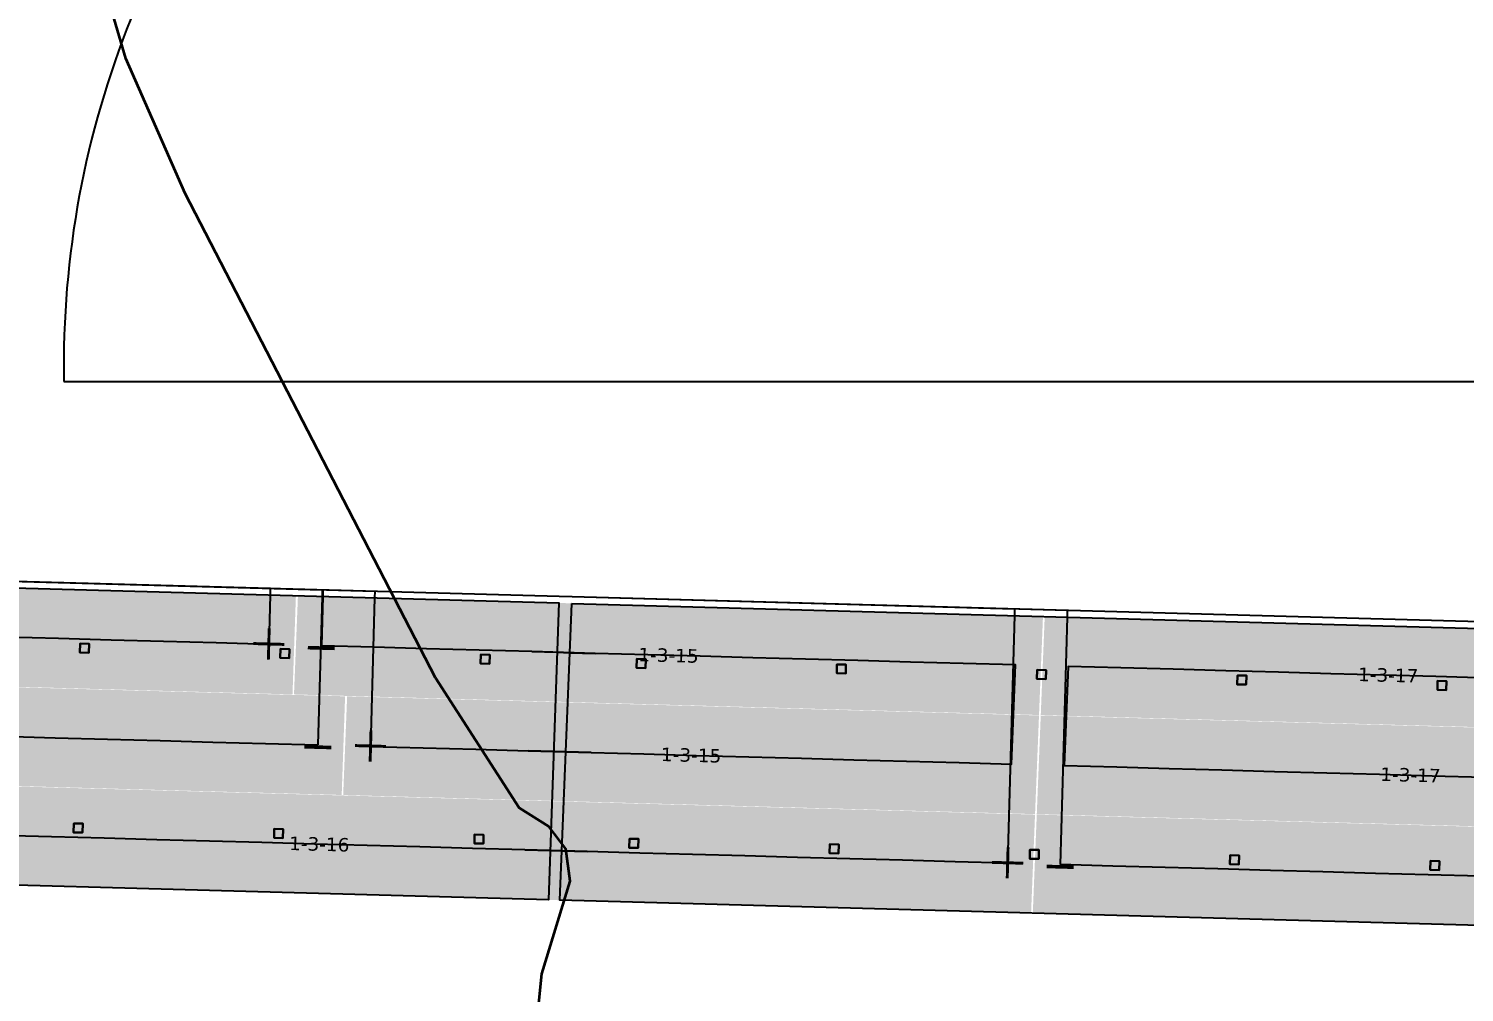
# Model space of a CAD drawing. Header units: metres. Extents: x 1477905 to 1478744, y 4202276 to 4202610.
# Drawn here: x 1478022.35 to 1478054.35, y 4202380.25 to 4202401.72 of the extents above; entities that cross this region are included whole.
import ezdxf

# ---------------------------------------------------------------- set-up
doc = ezdxf.new("R2010")
doc.units = ezdxf.units.M
doc.layers.add('Nouveau Terrain - CN - Courbes', color=22, linetype='Continuous', lineweight=0)
for name, color, linetype in [('PVcase DC Extensions', 170, 'Continuous'), ('PVcase Device Coloring', 7, 'Continuous'), ('PVcase Polarity Symbols', 7, 'Continuous'), ('PVcase Poles', 7, 'Continuous'), ('PVcase PV Modules (full frames)', 142, 'Continuous'), ('PVcase PV Modules (optimised)', 142, 'Continuous'), ('PVcase String Cables', 150, 'Continuous'), ('PVcase Stringing Numbers', 7, 'Continuous'), ('PVcase Strings', 92, 'Continuous')]:
    doc.layers.add(name, color=color, linetype=linetype)
doc.layers.add('PVcase Offsets', color=240, linetype='Continuous', plot=False)
doc.styles.get("Standard").update_dxf_attribs({"font": 'verdana.ttf'})
doc.styles.add('UBS-Style de texte', font='verdana.ttf')

# ---------------------------------------------------------------- blocks, each defined once
blk = doc.blocks.new('3P18@15DEG F FX ID2 PVBlock')
at = {"layer": 'PVcase PV Modules (optimised)', "color": 0}
blk.add_polyline3d([(0, 0, 1.773945735132677), (21.06698842950539, -0.5810537936249747, 1.773945735132684), (20.88445742833418, -7.198992669318526, 7.019385073192552e-15), (-0.182531001171211, -6.617938875693552, 0)], close=True, dxfattribs=at)

msp = doc.modelspace()

# ---------------------------------------------------------------- hatches: boundary and pattern name
at = {"layer": 'PVcase Device Coloring', "true_color": 0x1eec00, "transparency": 33554582}
for points in [[(1478013.108547691, 4202389.502033015), (1478013.033055795, 4202387.30289936), (1478028.23246242, 4202386.883680784), (1478028.307954316, 4202389.082814439)], [(1478028.353749946, 4202389.081551339), (1478028.265496293, 4202386.882769669), (1478044.871395002, 4202386.424758289), (1478044.959648655, 4202388.623539958)], [(1478044.998764438, 4202388.622461096), (1478044.910192916, 4202386.423688195), (1478060.309372392, 4202385.998959634), (1478060.397943914, 4202388.197732535)], [(1478013.032724399, 4202387.293245569), (1478012.957232503, 4202385.094111914), (1478029.328822164, 4202384.642563069), (1478029.40431406, 4202386.841696724)], [(1478029.45010969, 4202386.840433624), (1478029.361856037, 4202384.641651955), (1478044.782753932, 4202384.216324373), (1478044.871007585, 4202386.415106042)], [(1478044.910123368, 4202386.414027181), (1478044.821551846, 4202384.215254279), (1478061.391651062, 4202383.758230292), (1478061.480222585, 4202385.957003194)], [(1478012.9637239, 4202385.084269942), (1478012.875470247, 4202382.885488273), (1478044.694112862, 4202382.007890457), (1478044.782366514, 4202384.206672126)], [(1478044.821482298, 4202384.205593265), (1478044.732910775, 4202382.006820363), (1478076.528797802, 4202381.129850176), (1478076.617369324, 4202383.328623078)]]:
    msp.add_hatch(color=3, dxfattribs=at).paths.add_polyline_path(points, flags=0)

# ---------------------------------------------------------------- linework, layer by layer
at = {"layer": 'Nouveau Terrain - CN - Courbes', "linetype": 'Continuous', "lineweight": 35}
msp.add_polyline3d([(1478033.621926913, 4202378.969268734, 82), (1478033.792449336, 4202380.654087802, 82), (1478034.422447102, 4202382.72334082, 82), (1478034.32504346, 4202383.444350059, 82), (1478033.94714169, 4202383.942274987, 82), (1478033.287098157, 4202384.359050401, 82), (1478031.420703367, 4202387.256883299, 82), (1478025.836259337, 4202398.046319137, 82), (1478024.517270344, 4202401.055690597, 82), (1478022.694328515, 4202407.244928131, 82), (1478029.842277773, 4202433.538151458, 82), (1478031.450972971, 4202435.700905548, 82), (1478050.267611035, 4202451.9320894, 82), (1478054.742038201, 4202453.404641333, 82), (1478059.717236195, 4202454.072434652, 82), (1478073.665373155, 4202457.069829707, 82), (1478076.081388346, 4202457.467252585, 82), (1478077.125432788, 4202456.741116544, 82), (1478078.973356483, 4202454.351462113, 82), (1478082.142176707, 4202448.886875601, 82)], dxfattribs=at)
at = {"layer": 'PVcase DC Extensions'}
for points in [[(1478033.564518447, 4202387.837223942, 84.5018719422445), (1478034.131123546, 4202387.821596268, 84.4876087899238), (1478034.413044965, 4202387.813820523, 84.47967016775324), (1478034.97920815, 4202387.798205038, 84.45312955048828)], [(1478034.89056708, 4202385.589771122, 83.86160068223654), (1478034.324403895, 4202385.605386608, 83.88814129967166), (1478034.055300254, 4202385.612808822, 83.89561820885636), (1478033.488695155, 4202385.628436496, 83.90988136117707)], [(1478033.412871864, 4202383.419649051, 83.3178907801082), (1478033.979476963, 4202383.404021375, 83.30362762753732), (1478034.235762825, 4202383.396952691, 83.29661243109742), (1478034.80192601, 4202383.381337206, 83.27007181399745)]]:
    msp.add_polyline3d(points, dxfattribs=at)
at = {"layer": 'PVcase Offsets'}
msp.add_lwpolyline([(1478023.138419937, 4202393.853370821), (1478064.721241014, 4202393.853370821, 0.4195997681527879), (1478044.102482929, 4202414.85409357, 0.4244400000371495)], format="xyb", close=True, dxfattribs=at)
at = {"layer": 'PVcase Poles'}
for points in [[(1478023.492025253, 4202387.819112879, 81.20917475966404), (1478023.497539406, 4202388.019036851, 81.20917475966404), (1478023.497539406, 4202388.019036851, 84.72954108022483), (1478023.492025253, 4202387.819112879, 84.67593427770827), (1478023.492025253, 4202387.819112879, 81.20917475966404), (1478023.691949224, 4202387.813598727, 81.20917475966404), (1478023.691949224, 4202387.813598727, 84.6709015908027), (1478023.492025253, 4202387.819112879, 84.67593427770827), (1478023.691949224, 4202387.813598727, 84.6709015908027), (1478023.697463376, 4202388.013522699, 84.72450839331927), (1478023.697463376, 4202388.013522699, 81.20917475966404), (1478023.691949224, 4202387.813598727, 81.20917475966404), (1478023.697463376, 4202388.013522699, 81.20917475966404), (1478023.497539406, 4202388.019036851, 81.20917475966404), (1478023.697463376, 4202388.013522699, 81.20917475966404), (1478023.697463376, 4202388.013522699, 84.72450839331927), (1478023.497539406, 4202388.019036851, 84.72954108022483)], [(1478027.95791271, 4202387.695938138, 81.08544292133885), (1478027.963426862, 4202387.89586211, 81.08544292133885), (1478027.963426862, 4202387.89586211, 84.61712127831147), (1478027.95791271, 4202387.695938138, 84.5635144757949), (1478027.95791271, 4202387.695938138, 81.08544292133885), (1478028.15783668, 4202387.690423986, 81.08544292133885), (1478028.15783668, 4202387.690423986, 84.55848178888934), (1478027.95791271, 4202387.695938138, 84.5635144757949), (1478028.15783668, 4202387.690423986, 84.55848178888934), (1478028.163350833, 4202387.890347958, 84.61208859140591), (1478028.163350833, 4202387.890347958, 81.08544292133885), (1478028.15783668, 4202387.690423986, 81.08544292133885), (1478028.163350833, 4202387.890347958, 81.08544292133885), (1478027.963426862, 4202387.89586211, 81.08544292133885), (1478028.163350833, 4202387.890347958, 81.08544292133885), (1478028.163350833, 4202387.890347958, 84.61208859140591), (1478027.963426862, 4202387.89586211, 84.61712127831147)], [(1478032.423800166, 4202387.572763396, 80.98129964249077), (1478032.429314318, 4202387.772687368, 80.98129964249077), (1478032.429314318, 4202387.772687368, 84.50470147614793), (1478032.423800166, 4202387.572763396, 84.45109467363136), (1478032.423800166, 4202387.572763396, 80.98129964249077), (1478032.623724137, 4202387.567249244, 80.98129964249077), (1478032.623724137, 4202387.567249244, 84.44606198672581), (1478032.423800166, 4202387.572763396, 84.45109467363136), (1478032.623724137, 4202387.567249244, 84.44606198672581), (1478032.629238289, 4202387.767173216, 84.49966878924238), (1478032.629238289, 4202387.767173216, 80.98129964249077), (1478032.623724137, 4202387.567249244, 80.98129964249077), (1478032.629238289, 4202387.767173216, 80.98129964249077), (1478032.429314318, 4202387.772687368, 80.98129964249077), (1478032.629238289, 4202387.767173216, 80.98129964249077), (1478032.629238289, 4202387.767173216, 84.49966878924238), (1478032.429314318, 4202387.772687368, 84.50470147614793)], [(1478035.900110879, 4202387.476882415, 80.93572957330478), (1478035.905625031, 4202387.676806387, 80.93572957330478), (1478035.905625031, 4202387.676806387, 84.3838766037039), (1478035.900110879, 4202387.476882415, 84.33022795885721), (1478035.900110879, 4202387.476882415, 80.93572957330478), (1478036.100034849, 4202387.471368263, 80.93572957330478), (1478036.100034849, 4202387.471368263, 84.32085591603433), (1478035.900110879, 4202387.476882415, 84.33022795885721), (1478036.100034849, 4202387.471368263, 84.32085591603433), (1478036.105549002, 4202387.671292234, 84.37450456088102), (1478036.105549002, 4202387.671292234, 80.93572957330478), (1478036.100034849, 4202387.471368263, 80.93572957330478), (1478036.105549002, 4202387.671292234, 80.93572957330478), (1478035.905625031, 4202387.676806387, 80.93572957330478), (1478036.105549002, 4202387.671292234, 80.93572957330478), (1478036.105549002, 4202387.671292234, 84.37450456088102), (1478035.905625031, 4202387.676806387, 84.3838766037039)], [(1478040.362515243, 4202387.353803743, 80.80492708886835), (1478040.368029395, 4202387.553727714, 80.80492708886835), (1478040.368029395, 4202387.553727714, 84.17468785827126), (1478040.362515243, 4202387.353803743, 84.12103921342457), (1478040.362515243, 4202387.353803743, 80.80492708886835), (1478040.562439214, 4202387.34828959, 80.80492708886835), (1478040.562439214, 4202387.34828959, 84.11166717060169), (1478040.362515243, 4202387.353803743, 84.12103921342457), (1478040.562439214, 4202387.34828959, 84.11166717060169), (1478040.567953366, 4202387.548213562, 84.16531581544838), (1478040.567953366, 4202387.548213562, 80.80492708886835), (1478040.562439214, 4202387.34828959, 80.80492708886835), (1478040.567953366, 4202387.548213562, 80.80492708886835), (1478040.368029395, 4202387.553727714, 80.80492708886835), (1478040.567953366, 4202387.548213562, 80.80492708886835), (1478040.567953366, 4202387.548213562, 84.16531581544838), (1478040.368029395, 4202387.553727714, 84.17468785827126)], [(1478044.824919607, 4202387.230725069, 80.5958054581814), (1478044.830433759, 4202387.43064904, 80.5958054581814), (1478044.830433759, 4202387.43064904, 83.96549911232758), (1478044.824919607, 4202387.230725069, 83.91185046748089), (1478044.824919607, 4202387.230725069, 80.5958054581814), (1478045.024843578, 4202387.225210916, 80.5958054581814), (1478045.024843578, 4202387.225210916, 83.902478424658), (1478044.824919607, 4202387.230725069, 83.91185046748089), (1478045.024843578, 4202387.225210916, 83.902478424658), (1478045.03035773, 4202387.425134888, 83.9561270695047), (1478045.03035773, 4202387.425134888, 80.5958054581814), (1478045.024843578, 4202387.225210916, 80.5958054581814), (1478045.03035773, 4202387.425134888, 80.5958054581814), (1478044.830433759, 4202387.43064904, 80.5958054581814), (1478045.03035773, 4202387.425134888, 80.5958054581814), (1478045.03035773, 4202387.425134888, 83.9561270695047), (1478044.830433759, 4202387.43064904, 83.96549911232758)], [(1478049.287323971, 4202387.107646395, 80.3866838275217), (1478049.292838123, 4202387.307570367, 80.3866838275217), (1478049.292838123, 4202387.307570367, 83.756310366644), (1478049.287323971, 4202387.107646395, 83.70266172179731), (1478049.287323971, 4202387.107646395, 80.3866838275217), (1478049.487247942, 4202387.102132243, 80.3866838275217), (1478049.487247942, 4202387.102132243, 83.69328967897444), (1478049.287323971, 4202387.107646395, 83.70266172179731), (1478049.487247942, 4202387.102132243, 83.69328967897444), (1478049.492762094, 4202387.302056215, 83.74693832382113), (1478049.492762094, 4202387.302056215, 80.3866838275217), (1478049.487247942, 4202387.102132243, 80.3866838275217), (1478049.492762094, 4202387.302056215, 80.3866838275217), (1478049.292838123, 4202387.307570367, 80.3866838275217), (1478049.492762094, 4202387.302056215, 80.3866838275217), (1478049.492762094, 4202387.302056215, 83.74693832382113), (1478049.292838123, 4202387.307570367, 83.756310366644)], [(1478053.749728335, 4202386.984567722, 80.1369199045653), (1478053.755242488, 4202387.184491694, 80.1369199045653), (1478053.755242488, 4202387.184491694, 83.54712162095126), (1478053.749728335, 4202386.984567722, 83.49347297610456), (1478053.749728335, 4202386.984567722, 80.1369199045653), (1478053.949652306, 4202386.97905357, 80.1369199045653), (1478053.949652306, 4202386.97905357, 83.48410093328168), (1478053.749728335, 4202386.984567722, 83.49347297610456), (1478053.949652306, 4202386.97905357, 83.48410093328168), (1478053.955166458, 4202387.178977542, 83.53774957812837), (1478053.955166458, 4202387.178977542, 80.1369199045653), (1478053.949652306, 4202386.97905357, 80.1369199045653), (1478053.955166458, 4202387.178977542, 80.1369199045653), (1478053.755242488, 4202387.184491694, 80.1369199045653), (1478053.955166458, 4202387.178977542, 80.1369199045653), (1478053.955166458, 4202387.178977542, 83.53774957812837), (1478053.755242488, 4202387.184491694, 83.54712162095126)], [(1478023.35441351, 4202383.810383039, 81.26571795541567), (1478023.359927662, 4202384.01030701, 81.26571795541567), (1478023.359927662, 4202384.01030701, 83.65513697112752), (1478023.35441351, 4202383.810383039, 83.60153016861095), (1478023.35441351, 4202383.810383039, 81.26571795541567), (1478023.554337481, 4202383.804868886, 81.26571795541567), (1478023.554337481, 4202383.804868886, 83.5964974817054), (1478023.35441351, 4202383.810383039, 83.60153016861095), (1478023.554337481, 4202383.804868886, 83.5964974817054), (1478023.559851633, 4202384.004792858, 83.65010428422197), (1478023.559851633, 4202384.004792858, 81.26571795541567), (1478023.554337481, 4202383.804868886, 81.26571795541567), (1478023.559851633, 4202384.004792858, 81.26571795541567), (1478023.359927662, 4202384.01030701, 81.26571795541567), (1478023.559851633, 4202384.004792858, 81.26571795541567), (1478023.559851633, 4202384.004792858, 83.65010428422197), (1478023.359927662, 4202384.01030701, 83.65513697112752)], [(1478027.820300966, 4202383.687208298, 81.14377866358471), (1478027.825815119, 4202383.887132269, 81.14377866358471), (1478027.825815119, 4202383.887132269, 83.54271716921416), (1478027.820300966, 4202383.687208298, 83.48911036669759), (1478027.820300966, 4202383.687208298, 81.14377866358471), (1478028.020224937, 4202383.681694145, 81.14377866358471), (1478028.020224937, 4202383.681694145, 83.48407767979204), (1478027.820300966, 4202383.687208298, 83.48911036669759), (1478028.020224937, 4202383.681694145, 83.48407767979204), (1478028.025739089, 4202383.881618117, 83.5376844823086), (1478028.025739089, 4202383.881618117, 81.14377866358471), (1478028.020224937, 4202383.681694145, 81.14377866358471), (1478028.025739089, 4202383.881618117, 81.14377866358471), (1478027.825815119, 4202383.887132269, 81.14377866358471), (1478028.025739089, 4202383.881618117, 81.14377866358471), (1478028.025739089, 4202383.881618117, 83.5376844823086), (1478027.825815119, 4202383.887132269, 83.54271716921416)], [(1478032.286188423, 4202383.564033556, 81.02572370571227), (1478032.291702575, 4202383.763957527, 81.02572370571227), (1478032.291702575, 4202383.763957527, 83.43029736704649), (1478032.286188423, 4202383.564033556, 83.37669056452992), (1478032.286188423, 4202383.564033556, 81.02572370571227), (1478032.486112393, 4202383.558519403, 81.02572370571227), (1478032.486112393, 4202383.558519403, 83.37165787762436), (1478032.286188423, 4202383.564033556, 83.37669056452992), (1478032.486112393, 4202383.558519403, 83.37165787762436), (1478032.491626546, 4202383.758443375, 83.42526468014093), (1478032.491626546, 4202383.758443375, 81.02572370571227), (1478032.486112393, 4202383.558519403, 81.02572370571227), (1478032.491626546, 4202383.758443375, 81.02572370571227), (1478032.291702575, 4202383.763957527, 81.02572370571227), (1478032.491626546, 4202383.758443375, 81.02572370571227), (1478032.491626546, 4202383.758443375, 83.42526468014093), (1478032.291702575, 4202383.763957527, 83.43029736704649)], [(1478035.73923614, 4202383.468794197, 80.95070697784067), (1478035.744750293, 4202383.668718169, 80.95070697784067), (1478035.744750293, 4202383.668718169, 83.31031045775042), (1478035.73923614, 4202383.468794197, 83.25666181290373), (1478035.73923614, 4202383.468794197, 80.95070697784067), (1478035.939160111, 4202383.463280044, 80.95070697784067), (1478035.939160111, 4202383.463280044, 83.24728977008084), (1478035.73923614, 4202383.468794197, 83.25666181290373), (1478035.939160111, 4202383.463280044, 83.24728977008084), (1478035.944674263, 4202383.663204016, 83.30093841492754), (1478035.944674263, 4202383.663204016, 80.95070697784067), (1478035.939160111, 4202383.463280044, 80.95070697784067), (1478035.944674263, 4202383.663204016, 80.95070697784067), (1478035.744750293, 4202383.668718169, 80.95070697784067), (1478035.944674263, 4202383.663204016, 80.95070697784067), (1478035.944674263, 4202383.663204016, 83.30093841492754), (1478035.744750293, 4202383.668718169, 83.31031045775042)], [(1478040.201640504, 4202383.345715524, 80.74158534719176), (1478040.207154657, 4202383.545639495, 80.74158534719176), (1478040.207154657, 4202383.545639495, 83.10112171207604), (1478040.201640504, 4202383.345715524, 83.04747306722933), (1478040.201640504, 4202383.345715524, 80.74158534719176), (1478040.401564475, 4202383.340201371, 80.74158534719176), (1478040.401564475, 4202383.340201371, 83.03810102440646), (1478040.201640504, 4202383.345715524, 83.04747306722933), (1478040.401564475, 4202383.340201371, 83.03810102440646), (1478040.407078627, 4202383.540125343, 83.09174966925316), (1478040.407078627, 4202383.540125343, 80.74158534719176), (1478040.401564475, 4202383.340201371, 80.74158534719176), (1478040.407078627, 4202383.540125343, 80.74158534719176), (1478040.207154657, 4202383.545639495, 80.74158534719176), (1478040.407078627, 4202383.540125343, 80.74158534719176), (1478040.407078627, 4202383.540125343, 83.09174966925316), (1478040.207154657, 4202383.545639495, 83.10112171207604)], [(1478044.664044868, 4202383.22263685, 80.5324637165156), (1478044.669559021, 4202383.422560821, 80.5324637165156), (1478044.669559021, 4202383.422560821, 82.89193296614154), (1478044.664044868, 4202383.22263685, 82.83828432129484), (1478044.664044868, 4202383.22263685, 80.5324637165156), (1478044.863968839, 4202383.217122697, 80.5324637165156), (1478044.863968839, 4202383.217122697, 82.82891227847196), (1478044.664044868, 4202383.22263685, 82.83828432129484), (1478044.863968839, 4202383.217122697, 82.82891227847196), (1478044.869482991, 4202383.417046669, 82.88256092331866), (1478044.869482991, 4202383.417046669, 80.5324637165156), (1478044.863968839, 4202383.217122697, 80.5324637165156), (1478044.869482991, 4202383.417046669, 80.5324637165156), (1478044.669559021, 4202383.422560821, 80.5324637165156), (1478044.869482991, 4202383.417046669, 80.5324637165156), (1478044.869482991, 4202383.417046669, 82.88256092331866), (1478044.669559021, 4202383.422560821, 82.89193296614154)], [(1478049.126449232, 4202383.099558177, 80.32334208586155), (1478049.131963385, 4202383.299482149, 80.32334208586155), (1478049.131963385, 4202383.299482149, 82.6827442206997), (1478049.126449232, 4202383.099558177, 82.62909557585301), (1478049.126449232, 4202383.099558177, 80.32334208586155), (1478049.326373203, 4202383.094044025, 80.32334208586155), (1478049.326373203, 4202383.094044025, 82.61972353303014), (1478049.126449232, 4202383.099558177, 82.62909557585301), (1478049.326373203, 4202383.094044025, 82.61972353303014), (1478049.331887356, 4202383.293967997, 82.67337217787683), (1478049.331887356, 4202383.293967997, 80.32334208586155), (1478049.326373203, 4202383.094044025, 80.32334208586155), (1478049.331887356, 4202383.293967997, 80.32334208586155), (1478049.131963385, 4202383.299482149, 80.32334208586155), (1478049.331887356, 4202383.293967997, 80.32334208586155), (1478049.331887356, 4202383.293967997, 82.67337217787683), (1478049.131963385, 4202383.299482149, 82.6827442206997)], [(1478053.588853597, 4202382.976479503, 80.11376447039001), (1478053.594367749, 4202383.176403475, 80.11376447039001), (1478053.594367749, 4202383.176403475, 82.47355547475603), (1478053.588853597, 4202382.976479503, 82.41990682990934), (1478053.588853597, 4202382.976479503, 80.11376447039001), (1478053.788777567, 4202382.970965351, 80.11376447039001), (1478053.788777567, 4202382.970965351, 82.41053478708646), (1478053.588853597, 4202382.976479503, 82.41990682990934), (1478053.788777567, 4202382.970965351, 82.41053478708646), (1478053.79429172, 4202383.170889323, 82.46418343193315), (1478053.79429172, 4202383.170889323, 80.11376447039001), (1478053.788777567, 4202382.970965351, 80.11376447039001), (1478053.79429172, 4202383.170889323, 80.11376447039001), (1478053.594367749, 4202383.176403475, 80.11376447039001), (1478053.79429172, 4202383.170889323, 80.11376447039001), (1478053.79429172, 4202383.170889323, 82.46418343193315), (1478053.594367749, 4202383.176403475, 82.47355547475603)]]:
    msp.add_polyline3d(points, dxfattribs=at)
at = {"layer": 'PVcase String Cables'}
for points in [[(1478013.113693978, 4202389.651948107, 85.31246195633274), (1478027.738071945, 4202389.248589545, 84.94432243393807), (1478027.733936331, 4202389.098646572, 84.94429699224071), (1478027.703603269, 4202387.998875286, 84.6494087823959)], [(1478013.113693978, 4202389.651948108, 85.31246195633355), (1478028.895364128, 4202389.216669986, 84.91518991341488), (1478028.891228514, 4202389.066727011, 84.91516447171671), (1478028.799963013, 4202385.757757572, 84.02791083317797)], [(1478013.113693978, 4202389.651948107, 85.31246195633274), (1478034.174015781, 4202389.071078188, 84.782310395174), (1478034.46318805, 4202389.063102457, 84.77414192529872), (1478055.507084217, 4202388.482685576, 83.78764543479475), (1478055.757967269, 4202388.475765909, 83.77327723067273), (1478059.821978052, 4202388.363675428, 83.58056435695502), (1478059.817842438, 4202388.213732456, 83.58047415045453), (1478059.787509375, 4202387.113961173, 83.285348258639)], [(1478013.113693978, 4202389.651948107, 85.31246195633274), (1478034.174015781, 4202389.071078188, 84.782310395174), (1478034.46318805, 4202389.063102457, 84.77414192529872), (1478055.507084217, 4202388.482685577, 83.7876454347965), (1478055.757967269, 4202388.475765909, 83.77327723067273), (1478060.96518916, 4202388.332144241, 83.52635399440028), (1478060.961053546, 4202388.182201269, 83.5262637878998), (1478060.869788046, 4202384.873231832, 82.6382950151624)], [(1478013.113693978, 4202389.651948107, 85.31246195633274), (1478034.174015781, 4202389.071078189, 84.7823103951748), (1478034.46318805, 4202389.063102457, 84.77414192529872), (1478055.507084217, 4202388.482685578, 83.78764543479825), (1478055.757967269, 4202388.475765911, 83.77327723067629), (1478062.136428166, 4202388.299840011, 83.47081456631237), (1478062.132292552, 4202388.149897038, 83.4707243598101), (1478062.041027051, 4202384.840927601, 82.58275558708374)], [(1478013.113693978, 4202389.651948106, 85.31246195633193), (1478034.174015781, 4202389.071078188, 84.782310395174), (1478034.46318805, 4202389.063102456, 84.77414192529696), (1478055.507084217, 4202388.482685576, 83.78764543479475), (1478055.757967269, 4202388.475765909, 83.77327723067273), (1478060.993217057, 4202388.331371197, 83.52502492887638), (1478060.989081443, 4202388.181428225, 83.52493472237589), (1478060.958748381, 4202387.081656942, 83.22980883054932)], [(1478013.113693978, 4202389.651948108, 85.31246195633355), (1478030.067547163, 4202389.184339717, 84.88568254539501), (1478030.063411549, 4202389.034396742, 84.88565710369684), (1478029.972146048, 4202385.725427303, 83.9984034651464)], [(1478013.113693978, 4202389.651948107, 85.31246195633274), (1478028.910254981, 4202389.216259277, 84.91481506591315), (1478028.906119367, 4202389.066316303, 84.91478962421499), (1478028.875786304, 4202387.966545017, 84.61990141437018)], [(1478013.113693978, 4202389.651948106, 85.31246195633112), (1478034.174015782, 4202389.071078189, 84.78231039516895), (1478034.46318805, 4202389.063102458, 84.77414192530047), (1478055.507084217, 4202388.482685581, 83.78764543480351), (1478055.757967269, 4202388.475765914, 83.77327723068161), (1478076.163268338, 4202387.912962285, 82.80567049483327), (1478076.159132723, 4202387.763019307, 82.80558028833137), (1478076.006934785, 4202382.244851716, 81.3247686349245)], [(1478013.113693978, 4202389.651948106, 85.31246195633193), (1478034.174015782, 4202389.071078191, 84.78231039517055), (1478034.46318805, 4202389.06310246, 84.77414192530398), (1478045.499678867, 4202388.758702291, 84.25677292804669), (1478045.495543253, 4202388.608759318, 84.2566847671638), (1478045.343345314, 4202383.090591725, 82.77591079619641)], [(1478013.113693978, 4202389.651948106, 85.31246195633193), (1478034.174015782, 4202389.071078191, 84.78231039517055), (1478034.46318805, 4202389.063102459, 84.77414192530222), (1478044.328410055, 4202388.791007344, 84.31167970779335), (1478044.324274441, 4202388.641064372, 84.31159154691221), (1478044.172076503, 4202383.122896778, 82.8308175759448)]]:
    msp.add_polyline3d(points, dxfattribs=at)
at = {"layer": 'PVcase Strings'}
for points in [[(1478027.703603269, 4202387.998875286), (1478026.531420233, 4202388.031205555), (1478025.359237198, 4202388.063535824), (1478024.187054162, 4202388.095866093), (1478023.014871126, 4202388.128196361), (1478021.842688091, 4202388.16052663)], [(1478029.972146048, 4202385.725427303), (1478031.144329084, 4202385.693097034), (1478032.31651212, 4202385.660766765), (1478033.488695155, 4202385.628436496), (1478034.89056708, 4202385.589771122), (1478036.061835892, 4202385.557466068), (1478037.233104703, 4202385.525161015), (1478038.404373515, 4202385.492855961), (1478039.575642327, 4202385.460550908), (1478040.746911138, 4202385.428245855), (1478041.91817995, 4202385.395940801), (1478043.089448761, 4202385.363635748), (1478044.260717573, 4202385.331330694), (1478044.349358643, 4202387.53976461), (1478043.178089831, 4202387.572069664), (1478042.00682102, 4202387.604374717), (1478040.835552208, 4202387.63667977), (1478039.664283397, 4202387.668984824), (1478038.493014585, 4202387.701289877), (1478037.321745773, 4202387.733594931), (1478036.150476962, 4202387.765899984), (1478034.97920815, 4202387.798205038), (1478033.564518447, 4202387.837223942), (1478032.392335411, 4202387.869554211), (1478031.220152376, 4202387.90188448), (1478030.04796934, 4202387.934214748), (1478028.875786304, 4202387.966545017)], [(1478054.890777948, 4202387.249019129), (1478053.719509136, 4202387.281324183), (1478052.548240324, 4202387.313629236), (1478051.376971513, 4202387.34593429), (1478050.205702701, 4202387.378239343), (1478049.03443389, 4202387.410544396), (1478047.863165078, 4202387.44284945), (1478046.691896266, 4202387.475154503), (1478045.520627455, 4202387.507459557), (1478045.431986385, 4202385.299025641), (1478046.603255196, 4202385.266720587), (1478047.774524008, 4202385.234415534), (1478048.94579282, 4202385.202110481), (1478050.117061631, 4202385.169805427), (1478051.288330443, 4202385.137500374), (1478052.459599254, 4202385.10519532), (1478053.630868066, 4202385.072890267), (1478054.802136878, 4202385.040585213)], [(1478021.766864799, 4202385.951739185), (1478022.939047835, 4202385.919408916), (1478024.11123087, 4202385.887078648), (1478025.283413906, 4202385.854748379), (1478026.455596942, 4202385.82241811), (1478027.627779977, 4202385.790087841), (1478028.799963013, 4202385.757757572)], [(1478044.172076503, 4202383.122896778), (1478043.000807691, 4202383.155201832), (1478041.829538879, 4202383.187506885), (1478040.658270068, 4202383.219811939), (1478039.487001256, 4202383.252116992), (1478038.315732445, 4202383.284422046), (1478037.144463633, 4202383.316727099), (1478035.973194822, 4202383.349032152), (1478034.80192601, 4202383.381337206), (1478033.412871864, 4202383.419649051), (1478032.240688828, 4202383.45197932), (1478031.068505793, 4202383.484309589), (1478029.896322757, 4202383.516639857), (1478028.724139721, 4202383.548970126), (1478027.551956686, 4202383.581300395), (1478026.37977365, 4202383.613630664), (1478025.207590615, 4202383.645960933), (1478024.035407579, 4202383.678291202), (1478022.863224543, 4202383.71062147), (1478021.691041508, 4202383.742951739)], [(1478054.713495807, 4202382.832151297), (1478053.542226996, 4202382.864456351), (1478052.370958184, 4202382.896761404), (1478051.199689372, 4202382.929066458), (1478050.028420561, 4202382.961371511), (1478048.857151749, 4202382.993676565), (1478047.685882938, 4202383.025981618), (1478046.514614126, 4202383.058286672), (1478045.343345314, 4202383.090591725)]]:
    msp.add_lwpolyline(points, dxfattribs=at)

# ---------------------------------------------------------------- block references
at = {"layer": 'PVcase PV Modules (full frames)', "extrusion": (0.02514590872245646, -0.0006935554982726931, 0.9996835510576798), "rotation": 271.5798884593579}
msp.add_blockref('3P18@15DEG F FX ID2 PVBlock', (4241541.928320453, -1361155.151321474, 34334.90389229877), dxfattribs=at)
at = {"layer": 'PVcase PV Modules (full frames)', "extrusion": (0.04679105471465084, -0.001290555597950739, 0.9989038650765845), "rotation": 271.5798884593579}
msp.add_blockref('3P18@15DEG F FX ID2 PVBlock', (4241541.928320452, -1360113.05134099, 63818.28189124612), dxfattribs=at)

# ---------------------------------------------------------------- texts
at = {"layer": 'PVcase Polarity Symbols', "color": 1, "char_height": 0.7000000000000001, "attachment_point": 5, "rotation": 358.42011154064215}
for insert in [(1478027.703603269, 4202387.998875286), (1478029.972146048, 4202385.725427303), (1478044.172076503, 4202383.122896778)]:
    msp.add_mtext('＋', dxfattribs=dict(at, insert=insert))
at = {"layer": 'PVcase Polarity Symbols', "color": 7, "char_height": 0.7000000000000001, "attachment_point": 5, "rotation": 358.42011154064215}
for insert in [(1478028.875786304, 4202387.966545017), (1478028.799963013, 4202385.757757572), (1478045.343345314, 4202383.090591725)]:
    msp.add_mtext('−', dxfattribs=dict(at, insert=insert))
at = {"layer": 'PVcase Stringing Numbers', "color": 18, "true_color": 0x000000, "char_height": 0.3, "attachment_point": 5, "rotation": 358.42011154064215, "style": 'UBS-Style de texte', "bg_fill": 1, "box_fill_scale": 1.5, "bg_fill_color": 7, "bg_fill_true_color": 16777215, "bg_fill_transparency": 0}
for s, insert in [('1-3-15', (1478036.612572474, 4202387.753154814)), ('1-3-17', (1478052.654068415, 4202387.310710365)), ('1-3-15', (1478037.116431811, 4202385.528378999)), ('1-3-17', (1478053.150887215, 4202385.086128736)), ('1-3-16', (1478028.828918381, 4202383.5460802))]:
    msp.add_mtext(s, dxfattribs=dict(at, insert=insert))

doc.saveas('drawing.dxf')
